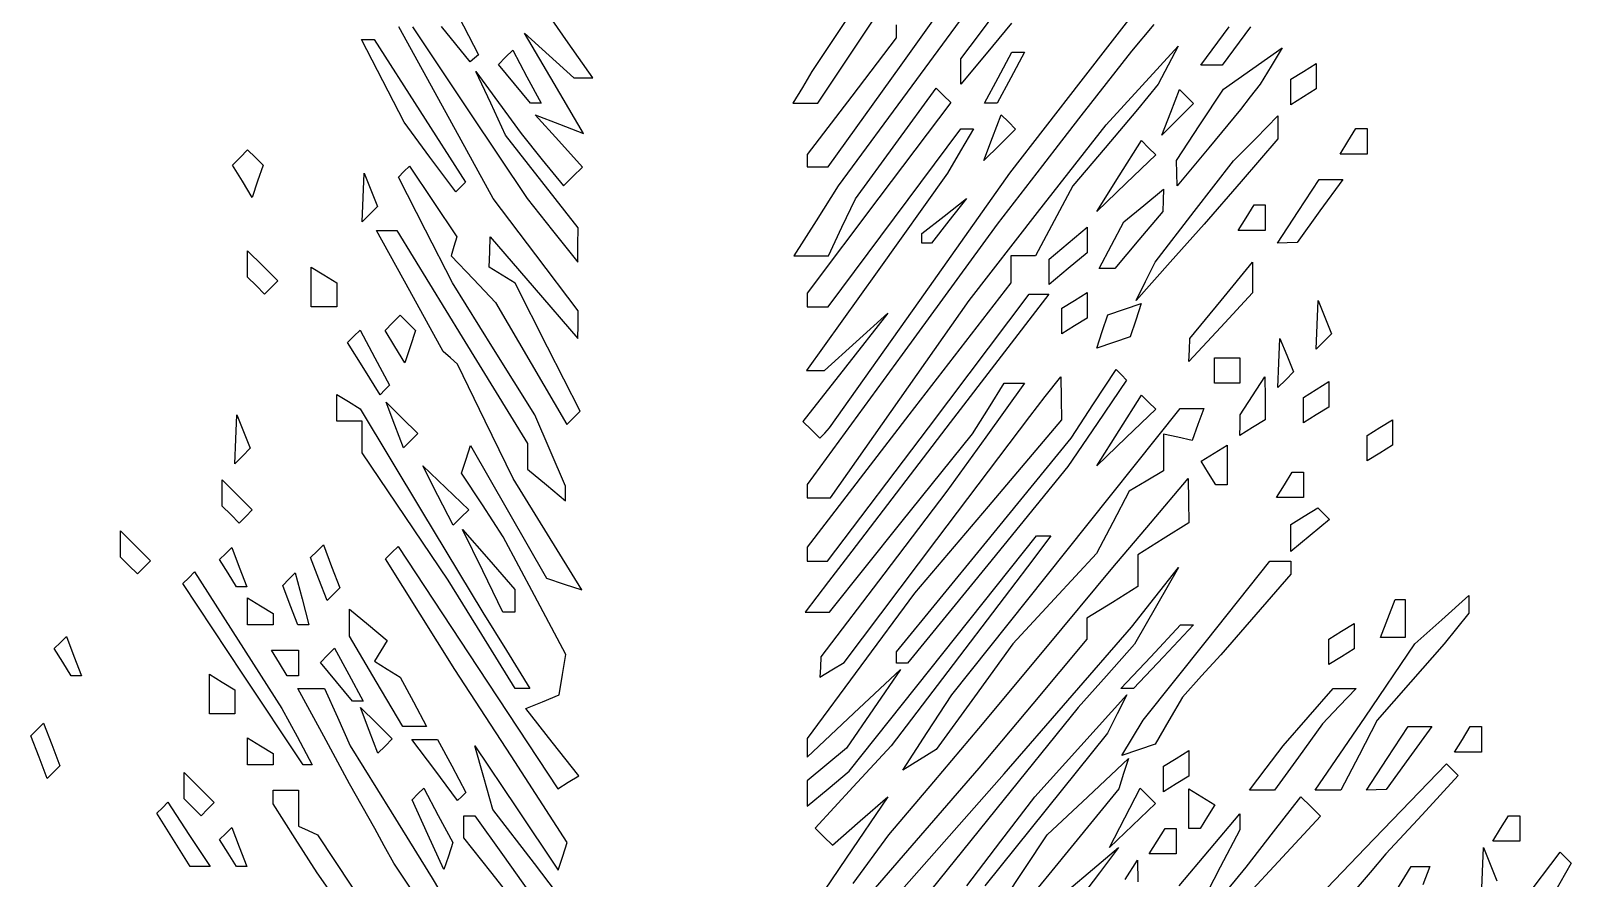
# Model space of a CAD drawing. Extents: x 137 to 489, y 18 to 824.
# Drawn here: x 266.1 to 363, y 658.7 to 712 of the extents above; entities that cross this region are included whole.
import ezdxf

# ---------------------------------------------------------------- set-up
doc = ezdxf.new("R2010")
doc.units = 0
doc.layers.add('Vrstva_1', color=7, linetype='CONTINUOUS')

msp = doc.modelspace()

# ---------------------------------------------------------------- linework, layer by layer
at = {"layer": 'Vrstva_1', "color": 7}
for p, q in [((320.850255, 709.811884), (325.432403, 716.21189)), ((319.142494, 715.253837), (315.231279, 709.411887)), ((326.148321, 714.802164), (321.523455, 708.50704)), ((332.183169, 708.811877), (336.679398, 714.611903)), ((299.917162, 711.214381), (298.376135, 713.414378)), ((315.625465, 707.411903), (319.477124, 713.205663)), ((325.775027, 711.757585), (326.941313, 713.299178)), ((292.233061, 706.814359), (289.272529, 712.214359)), ((290.116828, 712.214359), (293.724595, 706.814359)), ((293.756995, 710.026722), (291.956995, 712.247837)), ((293.02166, 712.890791), (294.27497, 710.467197)), ((320.548309, 712.344923), (320.548309, 711.534441)), ((327.797858, 712.442662), (326.204476, 710.529304)), ((336.748309, 712.374857), (335.348334, 710.692863)), ((339.709209, 709.815909), (341.483584, 712.21589)), ((342.830608, 712.21589), (341.056205, 709.815909)), ((288.260504, 708.816129), (286.916003, 711.416123)), ((286.916003, 711.416123), (287.311975, 711.416123)), ((287.311975, 711.416123), (287.707946, 711.416123)), ((287.707946, 711.416123), (290.578479, 706.928766)), ((299.028331, 708.664533), (297.172545, 711.814363)), ((297.172545, 711.814363), (298.72389, 710.414359)), ((301.458217, 709.014385), (299.917162, 711.214381)), ((320.548309, 711.534441), (317.748331, 707.86624)), ((324.60874, 710.215991), (325.775027, 711.757585)), ((294.016082, 710.246974), (293.756995, 710.026722)), ((294.27497, 710.467197), (294.016082, 710.246974)), ((295.529102, 709.854659), (295.97828, 710.303837)), ((295.97828, 710.303837), (296.427458, 710.753015)), ((296.427458, 710.753015), (297.320428, 709.084514)), ((298.72389, 710.414359), (300.275263, 709.014385)), ((324.609534, 709.415997), (324.60874, 710.215991)), ((326.20371, 710.529304), (324.610328, 708.615975)), ((326.204476, 710.529304), (326.20371, 710.529304)), ((326.957102, 709.016), (327.813392, 710.615988)), ((328.613386, 710.615988), (327.757096, 709.016)), ((327.813392, 710.615988), (328.213389, 710.615988)), ((328.213389, 710.615988), (328.613386, 710.615988)), ((335.348334, 710.692863), (333.748318, 708.659912)), ((336.016403, 708.53635), (338.284488, 711.012073)), ((338.284488, 711.012073), (337.652192, 709.812054)), ((342.975005, 709.598492), (344.822797, 710.892734)), ((344.822797, 710.892734), (344.125899, 709.754426)), ((295.041912, 707.414369), (294.103049, 709.414381)), ((294.103049, 709.414381), (295.526154, 707.457796)), ((296.541043, 708.635336), (295.529102, 709.854659)), ((315.231279, 709.411887), (314.64258, 708.411881)), ((316.268135, 703.411877), (320.850255, 709.811884)), ((324.610328, 708.615975), (324.609534, 709.415997)), ((337.652192, 709.812054), (337.019868, 708.612063)), ((340.382693, 709.815909), (339.709209, 709.815909)), ((341.056205, 709.815909), (340.382693, 709.815909)), ((341.127213, 708.304221), (342.975005, 709.598492)), ((344.125899, 709.754426), (343.428973, 708.616117)), ((345.357099, 708.921578), (346.157093, 709.415997)), ((346.157093, 709.415997), (346.957115, 709.910416)), ((346.957115, 709.910416), (346.957115, 709.110422)), ((289.605005, 706.216136), (288.260504, 708.816129)), ((297.553011, 707.415985), (296.541043, 708.635336)), ((297.320428, 709.084514), (298.213398, 707.415985)), ((300.884117, 705.514703), (299.028331, 708.664533)), ((300.275263, 709.014385), (300.86674, 709.014385)), ((300.86674, 709.014385), (301.458217, 709.014385)), ((314.64258, 708.411881), (314.053909, 707.411903)), ((321.523455, 708.50704), (316.898589, 702.211887)), ((320.521209, 704.88629), (323.066154, 708.360715)), ((323.066154, 708.360715), (323.519811, 707.907087)), ((326.100813, 707.415985), (326.957102, 709.016)), ((327.757096, 709.016), (326.900806, 707.415985)), ((327.686939, 703.011881), (332.183169, 708.811877)), ((333.748318, 708.659912), (332.148331, 706.626961)), ((333.748318, 706.060655), (336.016403, 708.53635)), ((337.019868, 708.612063), (336.368381, 707.81207)), ((337.808523, 706.850501), (338.354759, 708.285002)), ((338.354759, 708.285002), (338.802605, 707.837156)), ((339.647584, 706.060174), (341.127213, 708.304221)), ((343.428973, 708.616117), (342.81309, 707.816123)), ((345.357099, 708.121556), (345.357099, 708.921578)), ((346.957115, 708.3104), (346.157093, 707.815981)), ((346.957115, 709.110422), (346.957115, 708.3104)), ((295.980775, 705.414385), (295.041912, 707.414369)), ((295.526154, 707.457796), (296.94926, 705.501238)), ((297.883219, 707.415985), (297.553011, 707.415985)), ((298.213398, 707.415985), (297.883219, 707.415985)), ((314.053909, 707.411903), (314.839672, 707.411903)), ((314.839672, 707.411903), (315.625465, 707.411903)), ((317.748331, 707.86624), (314.948324, 704.198038)), ((323.973439, 707.45343), (319.460882, 701.457956)), ((323.519811, 707.907087), (323.973439, 707.45343)), ((326.500809, 707.415985), (326.100813, 707.415985)), ((326.900806, 707.415985), (326.500809, 707.415985)), ((336.368381, 707.81207), (335.716894, 707.012048)), ((339.25045, 707.389311), (338.256369, 706.402655)), ((338.802605, 707.837156), (339.25045, 707.389311)), ((342.81309, 707.816123), (342.197178, 707.016129)), ((345.357099, 707.321563), (345.357099, 708.121556)), ((346.157093, 707.815981), (345.357099, 707.321563)), ((290.578479, 706.928766), (293.449011, 702.44138)), ((295.193622, 701.414359), (292.233061, 706.814359)), ((293.724595, 706.814359), (297.332334, 701.414359)), ((299.322539, 705.043896), (297.83897, 706.683229)), ((297.83897, 706.683229), (299.361543, 706.098952)), ((326.608526, 705.250485), (327.154762, 706.684986)), ((327.154762, 706.684986), (327.602608, 706.237169)), ((332.148331, 706.626961), (330.948312, 705.059912)), ((335.716894, 707.012048), (333.685814, 704.612066)), ((337.262315, 705.416), (337.808523, 706.850501)), ((338.256369, 706.402655), (337.262315, 705.416)), ((342.197178, 707.016129), (340.20258, 704.61612)), ((343.157102, 705.201588), (344.557106, 706.615679)), ((344.557106, 706.615679), (344.557106, 705.892788)), ((291.224211, 704.025975), (289.605005, 706.216136)), ((298.265017, 702.499263), (295.980775, 705.414385)), ((296.94926, 705.501238), (298.280409, 703.857796)), ((299.361543, 706.098952), (300.884117, 705.514703)), ((320.436567, 700.211903), (324.613871, 705.811887)), ((325.404624, 705.811887), (324.589521, 704.411884)), ((324.613871, 705.811887), (325.009247, 705.811887)), ((325.009247, 705.811887), (325.404624, 705.811887)), ((328.050425, 705.789323), (327.056372, 704.80264)), ((327.602608, 706.237169), (328.050425, 705.789323)), ((329.436652, 700.536356), (333.748318, 706.060655)), ((338.167984, 703.816126), (339.647584, 706.060174)), ((344.557106, 705.892788), (344.557106, 705.169896)), ((348.957099, 705.015975), (349.451518, 705.815997)), ((349.451518, 705.815997), (349.804318, 705.815997)), ((349.804318, 705.815997), (350.15709, 705.815997)), ((350.15709, 705.815997), (350.15709, 705.015975)), ((279.27701, 704.002703), (279.757114, 704.482807)), ((279.757114, 704.482807), (280.240449, 703.999471)), ((300.806135, 703.404564), (299.322539, 705.043896)), ((317.976265, 701.411893), (320.521209, 704.88629)), ((324.589521, 704.411884), (323.774419, 703.011881)), ((326.062318, 703.815985), (326.608526, 705.250485)), ((327.056372, 704.80264), (326.062318, 703.815985)), ((330.948312, 705.059912), (329.748321, 703.492863)), ((333.685814, 704.612066), (331.654706, 702.212057)), ((334.569033, 702.841037), (335.973827, 705.066007)), ((335.973827, 705.066007), (336.42102, 704.618813)), ((336.42102, 704.618813), (336.868214, 704.171619)), ((340.202268, 704.61612), (338.207669, 702.216139)), ((340.20258, 704.61612), (340.202268, 704.61612)), ((341.757099, 703.787496), (343.157102, 705.201588)), ((344.557106, 705.169896), (342.239499, 702.4928)), ((348.46268, 704.215981), (348.957099, 705.015975)), ((350.15709, 705.015975), (350.15709, 704.215981)), ((278.796906, 703.52257), (279.27701, 704.002703)), ((279.423476, 702.508759), (278.796906, 703.52257)), ((280.240449, 703.999471), (280.723785, 703.516136)), ((280.723785, 703.516136), (280.386916, 702.505528)), ((289.587969, 703.116848), (289.935411, 703.464318)), ((289.935411, 703.464318), (291.421672, 701.239348)), ((292.843446, 701.835815), (291.224211, 704.025975)), ((298.280409, 703.857796), (299.611531, 702.214381)), ((300.208847, 702.809459), (300.806135, 703.404564)), ((314.948324, 704.198038), (314.948324, 703.804958)), ((314.948324, 703.804958), (314.948324, 703.411877)), ((314.948324, 703.411877), (315.60823, 703.411877)), ((315.60823, 703.411877), (316.268135, 703.411877)), ((329.748321, 703.492863), (328.3272, 701.652441)), ((336.868214, 704.171619), (335.016227, 702.393843)), ((338.187827, 703.016133), (338.167984, 703.816126)), ((339.291354, 700.601581), (341.757099, 703.787496)), ((349.309899, 704.215981), (348.46268, 704.215981)), ((350.15709, 704.215981), (349.309899, 704.215981)), ((280.050046, 701.494948), (279.423476, 702.508759)), ((280.386916, 702.505528), (280.050046, 701.494948)), ((287.020318, 701.482731), (287.083531, 703.016076)), ((287.083531, 703.016076), (287.50371, 701.966066)), ((289.240526, 702.769433), (289.587969, 703.116848)), ((290.937487, 699.44309), (289.240526, 702.769433)), ((293.449011, 702.44138), (293.146243, 702.138583)), ((300.54926, 699.584114), (298.265017, 702.499263)), ((299.611531, 702.214381), (300.208847, 702.809459)), ((323.774419, 703.011881), (319.33834, 696.811887)), ((322.022126, 695.011887), (327.686939, 703.011881)), ((333.164211, 700.616066), (334.569033, 702.841037)), ((335.016227, 702.393843), (333.164211, 700.616066)), ((338.207669, 702.216139), (338.187827, 703.016133)), ((342.239499, 702.4928), (339.921921, 699.815676)), ((345.830683, 700.61567), (347.141112, 702.615682)), ((347.141112, 702.615682), (347.886454, 702.615682)), ((348.631795, 702.615682), (347.194432, 700.640813)), ((347.886454, 702.615682), (348.631795, 702.615682)), ((286.957106, 699.949415), (287.020318, 701.482731)), ((287.50371, 701.966066), (287.92389, 700.916085)), ((293.146243, 702.138583), (292.843446, 701.835815)), ((297.87222, 697.883071), (295.193622, 701.414359)), ((297.332334, 701.414359), (298.923789, 699.414375)), ((319.460882, 701.457956), (314.948324, 695.462454)), ((316.898589, 702.211887), (315.50502, 700.01189)), ((317.133893, 699.611893), (317.976265, 701.411893)), ((323.557115, 700.31772), (324.95709, 701.415663)), ((324.95709, 701.415663), (323.859146, 700.015689)), ((328.3272, 701.652441), (326.906107, 699.812048)), ((331.654706, 702.212057), (330.480964, 700.01206)), ((336.113433, 700.97944), (337.357106, 702.011591)), ((337.357106, 702.011591), (337.331594, 701.313616)), ((287.440441, 700.43275), (286.957106, 699.949415)), ((287.440554, 700.43275), (287.440441, 700.43275)), ((287.92389, 700.916085), (287.440554, 700.43275)), ((291.421672, 701.239348), (292.907962, 699.014378)), ((325.124986, 695.012057), (329.436652, 700.536356)), ((334.869761, 699.94726), (336.113433, 700.97944)), ((337.306082, 700.61567), (335.804485, 698.81567)), ((336.825609, 697.415666), (339.291354, 700.601581)), ((337.331594, 701.313616), (337.306082, 700.61567)), ((342.557093, 700.21607), (343.051512, 701.016063)), ((343.051512, 701.016063), (343.404312, 701.016063)), ((343.404312, 701.016063), (343.757112, 701.016063)), ((343.757112, 701.016063), (343.757112, 700.21607)), ((344.520227, 698.615685), (345.830683, 700.61567)), ((347.194432, 700.640813), (345.757096, 698.665944)), ((300.532252, 698.499266), (300.54926, 699.584114)), ((315.50502, 700.01189), (314.111424, 697.811893)), ((316.259291, 694.61189), (320.436567, 700.211903)), ((316.291493, 697.811893), (317.133893, 699.611893)), ((326.906107, 699.812048), (320.927216, 691.622473)), ((322.157112, 699.219777), (323.557115, 700.31772)), ((323.859146, 700.015689), (322.761203, 698.615685)), ((330.480964, 700.01206), (329.307222, 697.812063)), ((331.357096, 698.615685), (332.557115, 699.611581)), ((332.557115, 699.611581), (332.557115, 698.811588)), ((334.085272, 698.481465), (334.869761, 699.94726)), ((339.921921, 699.815676), (337.774961, 697.415666)), ((342.062674, 699.416076), (342.557093, 700.21607)), ((343.757112, 700.21607), (343.757112, 699.416076)), ((289.961008, 695.614363), (287.864787, 699.414375)), ((287.864787, 699.414375), (288.500372, 699.414375)), ((288.500372, 699.414375), (289.135984, 699.414375)), ((289.135984, 699.414375), (293.244066, 692.715455)), ((292.634476, 696.116747), (290.937487, 699.44309)), ((292.907962, 699.014378), (292.729946, 698.414369)), ((294.981987, 698.061597), (295.012035, 699.014378)), ((295.012035, 699.014378), (297.770088, 695.814375)), ((298.923789, 699.414375), (300.515244, 697.414363)), ((300.515244, 697.414363), (300.532252, 698.499266)), ((322.157112, 698.917717), (322.157112, 699.219777)), ((322.157112, 698.615685), (322.157112, 698.917717)), ((322.459143, 698.615685), (322.157112, 698.615685)), ((322.761203, 698.615685), (322.459143, 698.615685)), ((330.157106, 697.619761), (331.357096, 698.615685)), ((332.557115, 698.811588), (332.557115, 698.011594)), ((335.804485, 698.81567), (334.30286, 697.01567)), ((342.909893, 699.416076), (342.062674, 699.416076)), ((343.757112, 699.416076), (342.909893, 699.416076)), ((345.138661, 698.641197), (344.520227, 698.615685)), ((345.757096, 698.665944), (345.138661, 698.640432)), ((345.138661, 698.640432), (345.138661, 698.641197)), ((279.757114, 697.309027), (279.757114, 698.135666)), ((279.757114, 698.135666), (280.703772, 697.189008)), ((292.729946, 698.414369), (292.551931, 697.814359)), ((292.551931, 697.814359), (293.951934, 696.348054)), ((294.95194, 697.108788), (294.981987, 698.061597)), ((300.550819, 694.351811), (297.87222, 697.883071)), ((314.111424, 697.811893), (315.201458, 697.811893)), ((315.201458, 697.811893), (316.291493, 697.811893)), ((328.52778, 697.812063), (327.748309, 697.812063)), ((327.748309, 697.812063), (327.748309, 696.970344)), ((329.307222, 697.812063), (328.52778, 697.812063)), ((330.157106, 696.819767), (330.157106, 697.619761)), ((332.557115, 698.011594), (331.357096, 697.01567)), ((333.300813, 697.01567), (334.085272, 698.481465)), ((279.757114, 696.482331), (279.757114, 697.309027)), ((280.703772, 697.189008), (281.650459, 696.24235)), ((283.757102, 695.862904), (283.757102, 697.110092)), ((283.757102, 697.110092), (284.557096, 696.615673)), ((284.557096, 696.615673), (285.35709, 696.121254)), ((295.767156, 696.604986), (294.95194, 697.108788)), ((296.582372, 696.101128), (295.767156, 696.604986)), ((319.33834, 696.811887), (314.902261, 690.611893)), ((327.748309, 696.970344), (327.748309, 696.128624)), ((331.357096, 697.01567), (330.157106, 696.019774)), ((330.157106, 696.019774), (330.157106, 696.819767)), ((333.800731, 697.01567), (333.300813, 697.01567)), ((333.802942, 697.01567), (333.800731, 697.01567)), ((334.30286, 697.01567), (333.802942, 697.01567)), ((337.774961, 697.415666), (335.628028, 695.015685)), ((336.226819, 696.215676), (336.825609, 697.415666)), ((340.982192, 695.015714), (342.949436, 697.415695)), ((342.949436, 697.415695), (342.952271, 696.456933)), ((280.290453, 695.949021), (279.757114, 696.482331)), ((280.823763, 695.415682), (280.290453, 695.949021)), ((281.237111, 695.829002), (280.823763, 695.415682)), ((281.650459, 696.24235), (281.237111, 695.829002)), ((283.757102, 694.615689), (283.757102, 695.862904)), ((285.35709, 696.121254), (285.35709, 695.368457)), ((292.057257, 691.814378), (289.961008, 695.614363)), ((295.227383, 691.965578), (292.634476, 696.116747)), ((293.951934, 696.348054), (295.351937, 694.881748)), ((298.620935, 692.078227), (296.582372, 696.101128)), ((297.770088, 695.814375), (300.528142, 692.614372)), ((327.748309, 696.128624), (321.348331, 687.812057)), ((335.628028, 695.015685), (336.226819, 696.215676)), ((342.952271, 696.456933), (342.955106, 695.498142)), ((284.557096, 694.615689), (283.757102, 694.615689)), ((285.35709, 694.615689), (284.557096, 694.615689)), ((285.35709, 695.368457), (285.35709, 694.615689)), ((295.351937, 694.881748), (297.589861, 691.052652)), ((314.948324, 695.462454), (314.948324, 695.037172)), ((314.948324, 695.037172), (314.948324, 694.61189)), ((316.357342, 687.011893), (322.022126, 695.011887)), ((320.770063, 688.812063), (325.124986, 695.012057)), ((322.567285, 687.012063), (328.900479, 695.412054)), ((330.14109, 695.412054), (323.944724, 687.333796)), ((328.900479, 695.412054), (329.520784, 695.412054)), ((329.520784, 695.412054), (330.14109, 695.412054)), ((330.957099, 694.521266), (331.757093, 695.015685)), ((331.757093, 695.015685), (332.557115, 695.510104)), ((332.557115, 695.510104), (332.557115, 694.710111)), ((332.557115, 694.710111), (332.557115, 693.910089)), ((334.907093, 694.465707), (335.957102, 694.815701)), ((335.957102, 694.815701), (335.607109, 693.765692)), ((339.01492, 692.615704), (340.982192, 695.015714)), ((342.955106, 695.498142), (340.955121, 693.340098)), ((347.020328, 693.482312), (347.08354, 695.015657)), ((347.08354, 695.015657), (347.50372, 693.965648)), ((288.876983, 693.602274), (289.357115, 694.082378)), ((289.357115, 694.082378), (289.84045, 693.599043)), ((300.53948, 693.483077), (300.550819, 694.351811)), ((314.948324, 694.61189), (315.603808, 694.61189)), ((315.603808, 694.61189), (316.259291, 694.61189)), ((320.028463, 694.211893), (317.354769, 690.812189)), ((318.036841, 692.411893), (320.028463, 694.211893)), ((330.957099, 693.721244), (330.957099, 694.521266)), ((330.957099, 692.921251), (330.957099, 693.721244)), ((332.557115, 693.910089), (331.757093, 693.41567)), ((333.50709, 693.065704), (333.857112, 694.115714)), ((333.857112, 694.115714), (334.907093, 694.465707)), ((335.607109, 693.765692), (335.257115, 692.715711)), ((347.50372, 693.965648), (347.923899, 692.915666)), ((286.046249, 692.371613), (286.436863, 692.762255)), ((286.436863, 692.762255), (286.827477, 693.152841)), ((286.827477, 693.152841), (287.757099, 691.415827)), ((288.396879, 693.122142), (288.876983, 693.602274)), ((289.023449, 692.108331), (288.396879, 693.122142)), ((289.84045, 693.599043), (290.323757, 693.115707)), ((290.323757, 693.115707), (289.986917, 692.1051)), ((293.244066, 692.715455), (297.352148, 686.016536)), ((300.528142, 692.614372), (300.53948, 693.483077)), ((331.757093, 693.41567), (330.957099, 692.921251)), ((333.157096, 692.015695), (333.50709, 693.065704)), ((335.257115, 692.715711), (334.207106, 692.365717)), ((340.957106, 693.340098), (338.957093, 691.182054)), ((340.955121, 693.340098), (340.957106, 693.340098)), ((346.957115, 691.948996), (347.020328, 693.482312)), ((347.923899, 692.915666), (347.440564, 692.432331)), ((287.071398, 690.730098), (286.046249, 692.371613)), ((289.650047, 691.09452), (289.023449, 692.108331)), ((289.986917, 692.1051), (289.650047, 691.09452)), ((292.504706, 691.414381), (292.057257, 691.814378)), ((297.82029, 687.814381), (295.227383, 691.965578)), ((300.659528, 688.05527), (298.620935, 692.078227)), ((316.045191, 690.611893), (318.036841, 692.411893)), ((334.207106, 692.365717), (333.157096, 692.015695)), ((338.957093, 691.182054), (338.986006, 691.898879)), ((338.986006, 691.898879), (339.01492, 692.615704)), ((344.620318, 691.082359), (344.683531, 692.615704)), ((344.683531, 692.615704), (345.10371, 691.565695)), ((347.44045, 692.432331), (346.957115, 691.948996)), ((347.440564, 692.432331), (347.44045, 692.432331)), ((287.757099, 691.415827), (288.686721, 689.678785)), ((292.952154, 691.014385), (292.504706, 691.414381)), ((294.704391, 687.414385), (292.952154, 691.014385)), ((297.589861, 691.052652), (299.827814, 687.223556)), ((317.354769, 690.812189), (314.681046, 687.412514)), ((320.927216, 691.622473), (314.948324, 683.432898)), ((340.557109, 690.615805), (340.557109, 691.415827)), ((340.557109, 691.415827), (341.357102, 691.415827)), ((341.357102, 691.415827), (342.157096, 691.415827)), ((342.157096, 691.415827), (342.157096, 690.615805)), ((344.557106, 689.549043), (344.620318, 691.082359)), ((345.10371, 691.565695), (345.52389, 690.515714)), ((288.096548, 689.088583), (287.071398, 690.730098)), ((314.902261, 690.611893), (315.473726, 690.611893)), ((315.473726, 690.611893), (316.045191, 690.611893)), ((328.625178, 689.81207), (326.174088, 686.412054)), ((326.341757, 688.224526), (327.333203, 689.81207)), ((327.333203, 689.81207), (327.979191, 689.81207)), ((327.979191, 689.81207), (328.625178, 689.81207)), ((329.920611, 688.968706), (330.895162, 690.212066)), ((330.895162, 690.212066), (330.920674, 688.857616)), ((332.964595, 688.514851), (334.373839, 690.66561)), ((335.036183, 690.003266), (333.191792, 687.285408)), ((334.373839, 690.66561), (334.705011, 690.334438)), ((334.705011, 690.334438), (335.036183, 690.003266)), ((340.557109, 689.815811), (340.557109, 690.615805)), ((341.357102, 689.815811), (340.557109, 689.815811)), ((342.157096, 689.815811), (341.357102, 689.815811)), ((342.157096, 690.615805), (342.157096, 689.815811)), ((342.955247, 689.015818), (343.73075, 690.215808)), ((343.73075, 690.215808), (343.742088, 688.86303)), ((345.040441, 690.032378), (344.557106, 689.549043)), ((345.040554, 690.032378), (345.040441, 690.032378)), ((345.52389, 690.515714), (345.040554, 690.032378)), ((346.957115, 689.415815), (347.757109, 689.910233)), ((347.757109, 689.910233), (347.757109, 689.11024)), ((285.35709, 688.262907), (285.35709, 689.110098)), ((285.35709, 689.110098), (286.098435, 688.651934)), ((288.391635, 689.38367), (288.096548, 689.088583)), ((288.686721, 689.678785), (288.391635, 689.38367)), ((316.41514, 682.61207), (320.770063, 688.812063)), ((328.946032, 687.725317), (329.920611, 688.968706)), ((330.920674, 688.857616), (330.946186, 687.503194)), ((334.569033, 686.840794), (335.973827, 689.065764)), ((335.973827, 689.065764), (336.42102, 688.61857)), ((342.179773, 687.815827), (342.955247, 689.015818)), ((343.742088, 688.86303), (343.753427, 687.510252)), ((346.157093, 688.921396), (346.957115, 689.415815)), ((346.157093, 688.121402), (346.157093, 688.921396)), ((347.757109, 689.11024), (347.757109, 688.310246)), ((285.35709, 687.415689), (285.35709, 688.262907)), ((286.098435, 688.651934), (286.839751, 688.19377)), ((286.839751, 688.19377), (290.698441, 681.792489)), ((289.008539, 687.18132), (288.462302, 688.615821)), ((288.462302, 688.615821), (289.456384, 687.629166)), ((300.243657, 687.639427), (300.659528, 688.05527)), ((325.35034, 686.637011), (326.341757, 688.224526)), ((331.223216, 679.215569), (338.397109, 688.215569)), ((331.555351, 686.364092), (332.964595, 688.514851)), ((336.868214, 688.171377), (335.016227, 686.3936)), ((336.42102, 688.61857), (336.868214, 688.171377)), ((338.397109, 688.215569), (339.143783, 688.215569)), ((339.143783, 688.215569), (339.890428, 688.215569)), ((339.890428, 688.215569), (339.523767, 687.215563)), ((346.157093, 687.321408), (346.157093, 688.121402)), ((347.757109, 688.310246), (346.957115, 687.815827)), ((279.020333, 686.282482), (279.083546, 687.815827)), ((279.083546, 687.815827), (279.503725, 686.765818)), ((286.157112, 687.415689), (285.35709, 687.415689)), ((286.957106, 687.415689), (286.157112, 687.415689)), ((286.957106, 686.422599), (286.957106, 687.415689)), ((289.554775, 685.746819), (289.008539, 687.18132)), ((289.456384, 687.629166), (290.450438, 686.642482)), ((296.456627, 683.814385), (294.704391, 687.414385)), ((298.786224, 685.57674), (297.82029, 687.814381)), ((299.827814, 687.223556), (300.243657, 687.639427)), ((314.681046, 687.412514), (315.214696, 686.878863)), ((321.348331, 687.812057), (314.948324, 679.495518)), ((315.214696, 686.878863), (315.748318, 686.345213)), ((316.052844, 686.678567), (316.357342, 687.011893)), ((316.234091, 678.612073), (322.567285, 687.012063)), ((323.944724, 687.333796), (317.748331, 679.255537)), ((323.107455, 679.992063), (328.946032, 687.725317)), ((330.946186, 687.503194), (326.324324, 682.057641)), ((333.191792, 687.285408), (331.34743, 684.567578)), ((339.523767, 687.215563), (339.157106, 686.215556)), ((342.157096, 686.521386), (342.168435, 687.168592)), ((342.95709, 687.015833), (342.157096, 686.521386)), ((342.168435, 687.168592), (342.179773, 687.815827)), ((343.753427, 687.510252), (342.953433, 687.015833)), ((342.953433, 687.015833), (342.95709, 687.015833)), ((346.957115, 687.815827), (346.157093, 687.321408)), ((350.15709, 686.521386), (350.957112, 687.015833)), ((350.957112, 687.015833), (351.757106, 687.510252)), ((351.757106, 687.510252), (351.757106, 686.71023)), ((278.95712, 684.749166), (279.020333, 686.282482)), ((279.503725, 686.765818), (279.923905, 685.715808)), ((286.957106, 685.429537), (286.957106, 686.422599)), ((290.002592, 686.194665), (289.554775, 685.746819)), ((290.450438, 686.642482), (290.002592, 686.194665)), ((297.352148, 686.016536), (297.352148, 685.213424)), ((315.748318, 686.345213), (316.052844, 686.678567)), ((320.84742, 681.024526), (325.35034, 686.637011)), ((326.174088, 686.412054), (323.72297, 683.012066)), ((326.056224, 679.636684), (331.555351, 686.364092)), ((333.164211, 684.615824), (334.569033, 686.840794)), ((335.016227, 686.3936), (333.164211, 684.615824)), ((338.257106, 686.415682), (337.357106, 686.615525)), ((337.357106, 686.615525), (337.357106, 685.455276)), ((339.157106, 686.215556), (338.257106, 686.415682)), ((340.544041, 685.407767), (341.357102, 685.910237)), ((341.357102, 685.910237), (341.357102, 684.663049)), ((350.15709, 685.721392), (350.15709, 686.521386)), ((351.757106, 685.910237), (350.957112, 685.415818)), ((351.757106, 686.71023), (351.757106, 685.910237)), ((279.440456, 685.232473), (278.95712, 684.749166)), ((279.440569, 685.232473), (279.440456, 685.232473)), ((279.923905, 685.715808), (279.440569, 685.232473)), ((289.667537, 681.422596), (286.957106, 685.429537)), ((293.201717, 684.163103), (293.490482, 685.02937)), ((293.490482, 685.02937), (293.779219, 685.895638)), ((293.779219, 685.895638), (296.165679, 681.72012)), ((297.352148, 685.213424), (297.352148, 684.410284)), ((299.752129, 683.3391), (298.786224, 685.57674)), ((337.357106, 685.455276), (337.357106, 684.295027)), ((339.731008, 684.90527), (340.544041, 685.407767)), ((350.15709, 684.921399), (350.15709, 685.721392)), ((350.957112, 685.415818), (350.15709, 684.921399)), ((291.728466, 682.747311), (290.770186, 684.615824)), ((290.770186, 684.615824), (292.216025, 683.23487)), ((294.516935, 682.155833), (293.201717, 684.163103)), ((297.352148, 684.410284), (298.552139, 683.414388)), ((331.34743, 684.567578), (326.300882, 678.391622)), ((337.357106, 684.295027), (336.273874, 683.655276)), ((340.191269, 684.160552), (339.731008, 684.90527)), ((340.651531, 683.415833), (340.191269, 684.160552)), ((341.357102, 684.663049), (341.357102, 683.415833)), ((344.957102, 683.415833), (345.451521, 684.215827)), ((345.451521, 684.215827), (345.804321, 684.215827)), ((345.804321, 684.215827), (346.157093, 684.215827)), ((346.157093, 684.215827), (346.157093, 683.415833)), ((278.157098, 682.909027), (278.157098, 683.735666)), ((278.157098, 683.735666), (279.103785, 682.789008)), ((292.216025, 683.23487), (293.661865, 681.853915)), ((298.610589, 680.312293), (296.456627, 683.814385)), ((298.552139, 683.414388), (299.752129, 682.418463)), ((299.752129, 682.878781), (299.752129, 683.3391)), ((314.948324, 683.432898), (314.948324, 683.02247)), ((314.948324, 683.02247), (314.948324, 682.61207)), ((323.72297, 683.012066), (319.762857, 677.812051)), ((335.190671, 683.015525), (334.162885, 681.060696)), ((336.273874, 683.655276), (335.190671, 683.015525)), ((336.536135, 681.012054), (338.899266, 683.81206)), ((338.899266, 683.81206), (338.921943, 682.418832)), ((341.004331, 683.415833), (340.651531, 683.415833)), ((341.357102, 683.415833), (341.004331, 683.415833)), ((344.462683, 682.615811), (344.957102, 683.415833)), ((346.157093, 683.415833), (346.157093, 682.615811)), ((278.157098, 682.082331), (278.157098, 682.909027)), ((278.690437, 681.549021), (278.157098, 682.082331)), ((279.103785, 682.789008), (280.050443, 681.84235)), ((292.686746, 680.878797), (291.728466, 682.747311)), ((295.832154, 680.148536), (294.516935, 682.155833)), ((299.752129, 682.418463), (299.752129, 682.878781)), ((314.948324, 682.61207), (315.681732, 682.61207)), ((315.681732, 682.61207), (316.41514, 682.61207)), ((326.324324, 682.057641), (321.702435, 676.61206)), ((338.921943, 682.418832), (338.94462, 681.025632)), ((345.309874, 682.615811), (344.462683, 682.615811)), ((346.157093, 682.615811), (345.309874, 682.615811)), ((279.223775, 681.015682), (278.690437, 681.549021)), ((279.637123, 681.429002), (279.223775, 681.015682)), ((280.050443, 681.84235), (279.637123, 681.429002)), ((292.377969, 677.415682), (289.667537, 681.422596)), ((290.698441, 681.792489), (294.557102, 675.391207)), ((293.174306, 681.366356), (292.686746, 680.878797)), ((293.661865, 681.853915), (293.174306, 681.366356)), ((296.165679, 681.72012), (298.552139, 677.544602)), ((334.162885, 681.060696), (333.135099, 679.105868)), ((345.357099, 680.92126), (346.210328, 681.448561)), ((346.210328, 681.448561), (347.063556, 681.97589)), ((347.795773, 681.243673), (346.57645, 680.231733)), ((347.063556, 681.97589), (347.42965, 681.609796)), ((347.42965, 681.609796), (347.795773, 681.243673)), ((271.75712, 679.709024), (271.75712, 680.535692)), ((271.75712, 680.535692), (272.703779, 679.589005)), ((294.538082, 678.015692), (293.277969, 680.615685)), ((293.277969, 680.615685), (294.917528, 678.727046)), ((297.797528, 676.452186), (295.832154, 680.148536)), ((300.76458, 676.81023), (298.610589, 680.312293)), ((316.344501, 675.41207), (320.84742, 681.024526)), ((323.484548, 672.812048), (329.376076, 680.21206)), ((330.279619, 680.21206), (328.812917, 678.27458)), ((329.376076, 680.21206), (329.827861, 680.21206)), ((329.827861, 680.21206), (330.279619, 680.21206)), ((334.173005, 678.212048), (336.536135, 681.012054)), ((338.94462, 681.025632), (337.344633, 680.026419)), ((345.357099, 680.070498), (345.357099, 680.92126)), ((346.57645, 680.231733), (345.357099, 679.219764)), ((271.75712, 678.882328), (271.75712, 679.709024)), ((272.703779, 679.589005), (273.650437, 678.642347)), ((278.378172, 679.103402), (278.75946, 679.48469)), ((278.75946, 679.48469), (279.233186, 678.250174)), ((283.71943, 678.844684), (284.119427, 679.244681)), ((284.119427, 679.244681), (284.519452, 679.644677)), ((284.519452, 679.644677), (285.037115, 678.29567)), ((288.436394, 678.76554), (288.830041, 679.159216)), ((288.830041, 679.159216), (289.223717, 679.552892)), ((289.223717, 679.552892), (294.240926, 671.93104)), ((314.948324, 679.495518), (314.948324, 679.053796)), ((317.748331, 679.255537), (316.2816, 677.333818)), ((317.268879, 672.25881), (323.107455, 679.992063)), ((320.557096, 672.909304), (326.056224, 679.636684)), ((324.049294, 670.215569), (331.223216, 679.215569)), ((337.344633, 680.026419), (335.744617, 679.027178)), ((345.357099, 679.219764), (345.357099, 680.070498)), ((272.290459, 678.349018), (271.75712, 678.882328)), ((272.823769, 677.815679), (272.290459, 678.349018)), ((273.237117, 678.229027), (272.823769, 677.815679)), ((273.650437, 678.642347), (273.237117, 678.229027)), ((277.996884, 678.722114), (278.378172, 679.103402)), ((278.524213, 677.868914), (277.996884, 678.722114)), ((279.233186, 678.250174), (279.706884, 677.015685)), ((284.237093, 677.495676), (283.71943, 678.844684)), ((285.037115, 678.29567), (285.554778, 676.946662)), ((290.613827, 675.289953), (288.436394, 678.76554)), ((294.917528, 678.727046), (296.557115, 676.838435)), ((314.948324, 679.053796), (314.948324, 678.612073)), ((314.948324, 678.612073), (315.591222, 678.612073)), ((315.591222, 678.612073), (316.234091, 678.612073)), ((326.300882, 678.391622), (321.254334, 672.215666)), ((328.812917, 678.27458), (327.346186, 676.3371)), ((329.959587, 673.154955), (334.173005, 678.212048)), ((333.135099, 679.105868), (330.503386, 676.260706)), ((335.744617, 679.027178), (335.744617, 678.026407)), ((336.818665, 676.337808), (338.292709, 678.212048)), ((338.292709, 678.212048), (336.915099, 675.812066)), ((340.055943, 673.615556), (344.044205, 678.615559)), ((344.044205, 678.615559), (344.700652, 678.615559)), ((344.700652, 678.615559), (345.357099, 678.615559)), ((345.357099, 678.615559), (345.357099, 678.208646)), ((345.357099, 678.208646), (345.357099, 677.801704)), ((275.681035, 677.206145), (276.052062, 677.5772)), ((279.460242, 671.51086), (275.681035, 677.206145)), ((276.052062, 677.5772), (276.423089, 677.948199)), ((276.423089, 677.948199), (279.168698, 673.65612)), ((279.051542, 677.015685), (278.524213, 677.868914)), ((281.959435, 677.084681), (282.356683, 677.4819)), ((282.356683, 677.4819), (282.753901, 677.879147)), ((282.753901, 677.879147), (283.180629, 676.247411)), ((284.754756, 676.146668), (284.237093, 677.495676)), ((294.477562, 674.015666), (292.377969, 677.415682)), ((295.798195, 675.41567), (294.538082, 678.015692)), ((298.552139, 677.544602), (299.658359, 677.177402)), ((299.658359, 677.177402), (300.76458, 676.81023)), ((316.2816, 677.333818), (314.814869, 675.41207)), ((319.762857, 677.812051), (315.802743, 672.612063)), ((335.744617, 678.026407), (335.744617, 677.025635)), ((345.357099, 677.801704), (343.157102, 675.266851)), ((279.379227, 677.015685), (279.051542, 677.015685)), ((279.706884, 677.015685), (279.379227, 677.015685)), ((279.757114, 675.462895), (279.757114, 676.310114)), ((279.757114, 676.310114), (280.557108, 675.815666)), ((282.433161, 675.850192), (281.959435, 677.084681)), ((283.180629, 676.247411), (283.60732, 674.615676)), ((285.154753, 676.546665), (284.754756, 676.146668)), ((285.554778, 676.946662), (285.154753, 676.546665)), ((296.557115, 676.838435), (296.557115, 676.127052)), ((299.762901, 672.755808), (297.797528, 676.452186)), ((321.702435, 676.61206), (318.324302, 672.046381)), ((327.346186, 676.3371), (323.791483, 671.674561)), ((330.503386, 676.260706), (327.871701, 673.415544)), ((335.744617, 677.025635), (334.14463, 676.026394)), ((335.34462, 674.46354), (336.818665, 676.337808)), ((351.467802, 675.015673), (351.92829, 676.215692)), ((351.92829, 676.215692), (352.24268, 676.215692)), ((352.24268, 676.215692), (352.557099, 676.215692)), ((352.557099, 676.215692), (352.557099, 675.015673)), ((354.859824, 674.939166), (356.557096, 676.463156)), ((356.557096, 676.463156), (356.557096, 675.905383)), ((279.757114, 674.615676), (279.757114, 675.462895)), ((280.557108, 675.815666), (281.357101, 675.321248)), ((281.357101, 675.321248), (281.357101, 674.968476)), ((282.906887, 674.615676), (282.433161, 675.850192)), ((286.157112, 674.759364), (286.157112, 675.6116)), ((286.157112, 675.6116), (287.348287, 674.622989)), ((292.79126, 671.814366), (290.613827, 675.289953)), ((294.557102, 675.391207), (296.03075, 673.003443)), ((296.177641, 675.41567), (295.798195, 675.41567)), ((296.557115, 675.41567), (296.177641, 675.41567)), ((296.557115, 676.127052), (296.557115, 675.41567)), ((314.814869, 675.41207), (315.579685, 675.41207)), ((315.579685, 675.41207), (316.344501, 675.41207)), ((334.14463, 676.026394), (332.544614, 675.027181)), ((336.915099, 675.812066), (335.53749, 673.412057)), ((343.157102, 675.266851), (340.957106, 672.731969)), ((356.557096, 675.347638), (355.779836, 674.381392)), ((356.557096, 675.905383), (356.557096, 675.347638)), ((280.557108, 674.615676), (279.757114, 674.615676)), ((281.357101, 674.615676), (280.557108, 674.615676)), ((281.357101, 674.968476), (281.357101, 674.615676)), ((283.257108, 674.615676), (282.906887, 674.615676)), ((283.60732, 674.615676), (283.257108, 674.615676)), ((286.157112, 673.907128), (286.157112, 674.759364)), ((287.348287, 674.622989), (288.53949, 673.634378)), ((331.344624, 669.854945), (335.34462, 674.46354)), ((332.544614, 675.027181), (332.544614, 674.368098)), ((332.544614, 674.368098), (332.544614, 673.709015)), ((336.557112, 672.615692), (338.436, 674.615676)), ((339.235994, 674.615676), (337.357106, 672.615692)), ((338.436, 674.615676), (338.835997, 674.615676)), ((338.835997, 674.615676), (339.235994, 674.615676)), ((348.557102, 674.215679), (349.357096, 674.710098)), ((349.357096, 674.710098), (349.357096, 673.910104)), ((351.007313, 673.815682), (351.467802, 675.015673)), ((352.557099, 675.015673), (352.557099, 673.815682)), ((353.162551, 673.415175), (354.859824, 674.939166)), ((355.779836, 674.381392), (355.002576, 673.415175)), ((267.596909, 673.122129), (267.978169, 673.503418)), ((267.978169, 673.503418), (268.359457, 673.884677)), ((268.359457, 673.884677), (268.833183, 672.650189)), ((279.168698, 673.65612), (281.914308, 669.364041)), ((287.836129, 671.061399), (286.157112, 673.907128)), ((288.53949, 673.634378), (288.135241, 672.980312)), ((296.577184, 670.615679), (294.477562, 674.015666)), ((327.871701, 673.415544), (325.467241, 670.095408)), ((332.544614, 673.709015), (329.144627, 669.660205)), ((335.53749, 673.412057), (333.762094, 671.412073)), ((336.067654, 668.615553), (340.055943, 673.615556)), ((347.757109, 673.72126), (348.557102, 674.215679)), ((347.757109, 672.921266), (347.757109, 673.72126)), ((349.357096, 673.910104), (349.357096, 673.110111)), ((350.030013, 668.815169), (353.162551, 673.415175)), ((351.782192, 673.815682), (351.007313, 673.815682)), ((352.557099, 673.815682), (351.782192, 673.815682)), ((355.002576, 673.415175), (352.899298, 671.015166)), ((268.12421, 672.268901), (267.596909, 673.122129)), ((268.833183, 672.650189), (269.306909, 671.415673)), ((281.757098, 672.215666), (281.262679, 673.015689)), ((281.262679, 673.015689), (282.109898, 673.015689)), ((282.109898, 673.015689), (282.957117, 673.015689)), ((282.957117, 673.015689), (282.957117, 672.215666)), ((284.329106, 672.254331), (284.778283, 672.703537)), ((284.778283, 672.703537), (285.227461, 673.152715)), ((285.227461, 673.152715), (286.120432, 671.484186)), ((288.135241, 672.980312), (287.73102, 672.326246)), ((296.03075, 673.003443), (297.504369, 670.615679)), ((299.557389, 671.485093), (299.762901, 672.755808)), ((315.802743, 672.612063), (315.774397, 671.964857)), ((317.593049, 665.412063), (323.484548, 672.812048)), ((320.557096, 672.562485), (320.557096, 672.909304)), ((320.557096, 672.215666), (320.557096, 672.562485)), ((325.74617, 668.097862), (329.959587, 673.154955)), ((334.678195, 670.615679), (336.557112, 672.615692)), ((337.357106, 672.615692), (335.478189, 670.615679)), ((340.957106, 672.731969), (339.757115, 671.403569)), ((347.757109, 672.121244), (347.757109, 672.921266)), ((348.557102, 672.615692), (347.757109, 672.121244)), ((349.357096, 673.110111), (348.557102, 672.615692)), ((268.651539, 671.415673), (268.12421, 672.268901)), ((268.979224, 671.415673), (268.651539, 671.415673)), ((269.306909, 671.415673), (268.979224, 671.415673)), ((277.357105, 670.262907), (277.357105, 671.510095)), ((277.357105, 671.510095), (278.157098, 671.015676)), ((283.23942, 665.815575), (279.460242, 671.51086)), ((282.251546, 671.415673), (281.757098, 672.215666)), ((282.604317, 671.415673), (282.251546, 671.415673)), ((282.957117, 671.415673), (282.604317, 671.415673)), ((282.957117, 672.215666), (282.957117, 671.415673)), ((285.341046, 671.035008), (284.329106, 672.254331)), ((286.120432, 671.484186), (287.013402, 669.815685)), ((287.73102, 672.326246), (288.539745, 671.826385)), ((288.539745, 671.826385), (289.348498, 671.32658)), ((296.325099, 666.374964), (292.79126, 671.814366)), ((294.240926, 671.93104), (299.258107, 664.309216)), ((299.351877, 670.214378), (299.557389, 671.485093)), ((318.324302, 672.046381), (314.94617, 667.480703)), ((315.774397, 671.964857), (315.74605, 671.317651)), ((315.74605, 671.317651), (316.507465, 671.78823)), ((316.507465, 671.78823), (317.268879, 672.25881)), ((317.878724, 669.055122), (320.811307, 671.81207)), ((320.811307, 671.81207), (319.116076, 669.341024)), ((323.791483, 671.674561), (320.236781, 667.012051)), ((320.905701, 672.215666), (320.557096, 672.215666)), ((321.254334, 672.215666), (320.905701, 672.215666)), ((333.762094, 671.412073), (331.986699, 669.41206)), ((339.757115, 671.403569), (338.557096, 670.075169)), ((278.157098, 671.015676), (278.95712, 670.521257)), ((278.95712, 670.521257), (278.95712, 669.76846)), ((284.544, 667.614385), (282.919388, 670.614375)), ((282.919388, 670.614375), (283.75543, 670.614375)), ((283.75543, 670.614375), (284.59148, 670.614375)), ((284.59148, 670.614375), (285.400261, 668.814375)), ((286.353014, 669.815685), (285.341046, 671.035008)), ((289.515146, 668.21567), (287.836129, 671.061399)), ((289.348498, 671.32658), (290.180948, 669.771125)), ((297.040791, 670.615679), (296.577184, 670.615679)), ((297.504369, 670.615679), (297.040791, 670.615679)), ((335.078192, 670.615679), (334.678195, 670.615679)), ((335.478189, 670.615679), (335.078192, 670.615679)), ((346.458586, 668.815169), (348.036009, 670.615169)), ((348.036009, 670.615169), (348.753685, 670.615169)), ((349.471389, 670.615169), (348.414236, 669.503818)), ((348.753685, 670.615169), (349.471389, 670.615169)), ((352.899298, 671.015166), (350.796047, 668.615156)), ((277.357105, 669.015692), (277.357105, 670.262907)), ((278.95712, 669.76846), (278.95712, 669.015692)), ((286.683194, 669.815685), (286.353014, 669.815685)), ((287.013402, 669.815685), (286.683194, 669.815685)), ((290.180948, 669.771125), (291.013398, 668.21567)), ((297.251235, 669.358117), (298.301556, 669.786233)), ((298.301556, 669.786233), (299.351877, 670.214378)), ((322.503194, 667.846514), (324.049294, 670.215569)), ((325.467241, 670.095408), (323.062781, 666.775273)), ((329.144627, 669.660205), (325.744611, 665.611424)), ((327.344627, 665.246378), (331.344624, 669.854945)), ((332.160066, 667.012051), (335.060561, 670.212054)), ((335.060561, 670.212054), (334.446832, 669.012063)), ((338.557096, 670.075169), (337.699956, 668.592989)), ((348.414236, 669.503818), (347.357112, 668.392466)), ((278.157098, 669.015692), (277.357105, 669.015692)), ((278.95712, 669.015692), (278.157098, 669.015692)), ((281.914308, 669.364041), (282.863857, 667.589808)), ((285.400261, 668.814375), (286.209043, 667.014375)), ((287.408523, 667.981074), (286.862315, 669.415575)), ((286.862315, 669.415575), (287.856369, 668.428892)), ((298.915625, 667.242167), (297.251235, 669.358117)), ((314.94617, 666.298202), (317.878724, 669.055122)), ((319.116076, 669.341024), (317.420872, 666.86995)), ((331.986699, 669.41206), (326.821946, 663.012054)), ((334.446832, 669.012063), (333.833131, 667.812073)), ((335.40103, 667.51177), (336.067654, 668.615553)), ((337.699956, 668.592989), (336.842787, 667.11081)), ((344.881162, 667.015169), (346.458586, 668.815169)), ((346.897474, 664.215163), (350.030013, 668.815169)), ((350.796047, 668.615156), (349.656009, 666.415159)), ((266.119435, 667.644574), (266.51946, 668.04457)), ((266.637098, 666.295566), (266.119435, 667.644574)), ((266.51946, 668.04457), (266.919457, 668.444567)), ((266.919457, 668.444567), (267.43712, 667.095559)), ((279.757114, 666.662794), (279.757114, 667.509985)), ((279.757114, 667.509985), (280.557108, 667.015566)), ((282.863857, 667.589808), (283.813398, 665.815575)), ((286.168649, 664.614366), (284.544, 667.614385)), ((287.954759, 666.546545), (287.408523, 667.981074)), ((287.856369, 668.428892), (288.85045, 667.442237)), ((290.264258, 668.21567), (289.515146, 668.21567)), ((291.013398, 668.21567), (290.264258, 668.21567)), ((320.957093, 665.477459), (322.503194, 667.846514)), ((322.917591, 664.754964), (325.74617, 668.097862)), ((333.833131, 667.812073), (329.971691, 663.012054)), ((334.734378, 666.407988), (335.40103, 667.51177)), ((347.357112, 668.392466), (345.845055, 666.303815)), ((351.430668, 666.215175), (352.741124, 668.215159)), ((352.741124, 668.215159), (353.486466, 668.215159)), ((354.231808, 668.215159), (352.794444, 666.24029)), ((353.486466, 668.215159), (354.231808, 668.215159)), ((356.157099, 667.415676), (356.651518, 668.21567)), ((356.651518, 668.21567), (357.004318, 668.21567)), ((357.004318, 668.21567), (357.35709, 668.21567)), ((357.35709, 668.21567), (357.35709, 667.415676)), ((267.43712, 667.095559), (267.954783, 665.746552)), ((279.757114, 665.815575), (279.757114, 666.662794)), ((280.557108, 667.015566), (281.357101, 666.521147)), ((281.357101, 666.521147), (281.357101, 666.168347)), ((286.209043, 667.014375), (288.780463, 662.852435)), ((288.402605, 666.994391), (287.954759, 666.546545)), ((288.85045, 667.442237), (288.402605, 666.994391)), ((291.519808, 665.493531), (290.082472, 667.415166)), ((290.082472, 667.415166), (290.89165, 667.415166)), ((290.89165, 667.415166), (291.700857, 667.415166)), ((291.700857, 667.415166), (292.593827, 665.746637)), ((294.612491, 665.014363), (294.039383, 667.014375)), ((294.039383, 667.014375), (296.659956, 663.107326)), ((300.580044, 665.126218), (298.915625, 667.242167)), ((314.94617, 667.480703), (314.94617, 666.889452)), ((314.94617, 666.889452), (314.94617, 666.298202)), ((317.420872, 666.86995), (316.183521, 665.843043)), ((320.236781, 667.012051), (317.846154, 664.424048)), ((323.062781, 666.775273), (322.009937, 666.126366)), ((329.259572, 663.812048), (332.160066, 667.012051)), ((335.788583, 666.759399), (334.734378, 666.407988)), ((336.842787, 667.11081), (335.788583, 666.759399)), ((338.157099, 666.215175), (338.957093, 666.709594)), ((338.957093, 666.709594), (338.957093, 665.9096)), ((343.821175, 665.615166), (344.881162, 667.015169)), ((355.66268, 666.615682), (356.157099, 667.415676)), ((356.509899, 666.615682), (355.66268, 666.615682)), ((357.35709, 666.615682), (356.509899, 666.615682)), ((357.35709, 667.415676), (357.35709, 666.615682)), ((267.15479, 664.946529), (266.637098, 666.295566)), ((267.954783, 665.746552), (267.554786, 665.346555)), ((280.557108, 665.815575), (279.757114, 665.815575)), ((281.357101, 665.815575), (280.557108, 665.815575)), ((281.357101, 666.168347), (281.357101, 665.815575)), ((283.526419, 665.815575), (283.23942, 665.815575)), ((283.813398, 665.815575), (283.526419, 665.815575)), ((292.593827, 665.746637), (293.486797, 664.078136)), ((299.858939, 660.935534), (296.325099, 666.374964)), ((316.183521, 665.843043), (314.94617, 664.816136)), ((322.009937, 666.126366), (320.957093, 665.477459)), ((325.744611, 665.611424), (322.350803, 661.692016)), ((332.595921, 663.812048), (335.155181, 666.212057)), ((335.155181, 666.212057), (334.84989, 665.259786)), ((337.357106, 665.720756), (338.157099, 666.215175)), ((337.357106, 664.920734), (337.357106, 665.720756)), ((338.957093, 665.9096), (338.957093, 665.109578)), ((342.761187, 664.215163), (343.821175, 665.615166)), ((345.845055, 666.303815), (344.33297, 664.215163)), ((349.656009, 666.415159), (348.516, 664.215163)), ((350.046369, 660.583018), (355.145613, 665.880942)), ((350.120211, 664.215163), (351.430668, 666.215175)), ((352.794444, 666.24029), (351.357109, 664.265449)), ((355.145613, 665.880942), (355.51508, 665.511446)), ((267.554786, 665.346555), (267.15479, 664.946529)), ((275.757117, 664.508492), (275.757117, 665.335159)), ((275.757117, 665.335159), (276.703775, 664.388501)), ((286.960252, 663.214363), (286.168649, 664.614366)), ((292.957172, 663.571868), (291.519808, 665.493531)), ((295.185572, 663.014378), (294.612491, 665.014363)), ((299.258107, 664.309216), (299.91909, 664.717689)), ((299.91909, 664.717689), (300.580044, 665.126218)), ((314.94617, 664.816136), (314.94617, 664.016142)), ((316.269609, 664.31412), (317.593049, 665.412063)), ((320.089011, 661.412066), (322.917591, 664.754964)), ((323.879499, 661.32921), (327.344627, 665.246378)), ((334.84989, 665.259786), (334.544627, 664.307515)), ((337.357106, 664.12074), (337.357106, 664.920734)), ((338.157099, 664.615159), (337.357106, 664.12074)), ((338.957093, 665.109578), (338.157099, 664.615159)), ((355.884576, 665.141978), (353.615868, 662.675922)), ((355.51508, 665.511446), (355.884576, 665.141978)), ((275.757117, 663.681824), (275.757117, 664.508492)), ((276.290456, 663.148514), (275.757117, 663.681824)), ((276.703775, 664.388501), (277.650434, 663.441843)), ((281.357101, 663.786791), (281.357101, 664.214936)), ((281.357101, 664.214936), (282.157123, 664.214936)), ((281.357101, 663.358646), (281.357101, 663.786791)), ((282.157123, 664.214936), (282.957117, 664.214936)), ((282.957117, 664.214936), (282.957117, 663.081616)), ((290.097298, 663.621815), (290.462428, 663.986945)), ((291.096992, 661.427714), (290.097298, 663.621815)), ((290.462428, 663.986945), (290.827559, 664.352076)), ((290.827559, 664.352076), (291.744255, 662.639213)), ((293.221928, 663.825002), (292.957172, 663.571868)), ((293.486797, 664.078136), (293.221928, 663.825002)), ((314.94617, 663.216148), (316.269609, 664.31412)), ((314.94617, 664.016142), (314.94617, 663.216148)), ((317.846154, 664.424048), (315.455556, 661.836016)), ((320.024835, 663.812048), (317.4084, 659.955824)), ((318.280592, 662.283635), (320.024835, 663.812048)), ((327.129024, 661.01207), (329.259572, 663.812048)), ((330.03669, 661.412066), (332.595921, 663.812048)), ((334.544627, 664.307515), (330.144633, 658.927953)), ((334.928466, 662.483676), (335.886746, 664.352189)), ((335.886746, 664.352189), (336.374306, 663.86463)), ((336.374306, 663.86463), (336.861865, 663.377071)), ((338.957093, 663.062397), (338.957093, 664.309585)), ((338.957093, 664.309585), (339.770154, 663.807115)), ((339.770154, 663.807115), (340.583187, 663.304618)), ((343.547093, 664.215163), (342.761187, 664.215163)), ((344.33297, 664.215163), (343.547093, 664.215163)), ((344.274236, 661.592917), (346.001357, 663.812388)), ((346.001357, 663.812388), (346.619565, 663.200416)), ((347.706737, 664.215163), (346.897474, 664.215163)), ((348.516, 664.215163), (347.706737, 664.215163)), ((350.738674, 664.240674), (350.120211, 664.215163)), ((351.357109, 664.265449), (350.738674, 664.239937)), ((350.738674, 664.239937), (350.738674, 664.240674)), ((274.046238, 662.770854), (274.393312, 663.117928)), ((275.094122, 661.09297), (274.046238, 662.770854)), ((274.393312, 663.117928), (274.740386, 663.465002)), ((274.740386, 663.465002), (276.067171, 661.440016)), ((276.823766, 662.615175), (276.290456, 663.148514)), ((277.237114, 663.028495), (276.823766, 662.615175)), ((277.650434, 663.441843), (277.237114, 663.028495)), ((282.743895, 661.186797), (281.357101, 663.358646)), ((282.957117, 663.081616), (282.957117, 661.948268)), ((287.751883, 661.814388), (286.960252, 663.214363)), ((288.780463, 662.852435), (291.351883, 658.690523)), ((297.790526, 659.601748), (295.185572, 663.014378)), ((296.659956, 663.107326), (299.280501, 659.200249)), ((326.821946, 663.012054), (321.657194, 656.612076)), ((329.971691, 663.012054), (326.110224, 658.212063)), ((336.861865, 663.377071), (335.416025, 661.996117)), ((338.347134, 658.201377), (342.147146, 662.730007)), ((338.957093, 661.815181), (338.957093, 663.062397)), ((340.583187, 663.304618), (340.122926, 662.5599)), ((342.147146, 662.730007), (342.147146, 662.231477)), ((346.619565, 663.200416), (347.237773, 662.588416)), ((353.615868, 662.675922), (351.347159, 660.209865)), ((278.378172, 661.502775), (278.75946, 661.884063)), ((278.75946, 661.884063), (279.233186, 660.649547)), ((282.957117, 661.948268), (283.55709, 661.681528)), ((283.55709, 661.681528), (284.157099, 661.414788)), ((288.351893, 660.724835), (287.751883, 661.814388)), ((291.744255, 662.639213), (292.660951, 660.92635)), ((293.357112, 661.922955), (293.357112, 662.615062)), ((293.357112, 662.615062), (293.702627, 662.615062)), ((293.357112, 661.230819), (293.357112, 661.922955)), ((293.702627, 662.615062), (294.048142, 662.615062)), ((294.048142, 662.615062), (295.78989, 660.168989)), ((315.455556, 661.836016), (315.995953, 661.295619)), ((316.536378, 660.755194), (318.280592, 662.283635)), ((322.350803, 661.692016), (318.956995, 657.772608)), ((333.970186, 660.615163), (334.928466, 662.483676)), ((335.416025, 661.996117), (333.970186, 660.615163)), ((336.957109, 661.015159), (337.451528, 661.815181)), ((337.451528, 661.815181), (337.804328, 661.815181)), ((337.804328, 661.815181), (338.157099, 661.815181)), ((338.157099, 661.815181), (338.157099, 661.015159)), ((339.309893, 661.815181), (338.957093, 661.815181)), ((339.662665, 661.815181), (339.309893, 661.815181)), ((340.122926, 662.5599), (339.662665, 661.815181)), ((342.147146, 661.732948), (340.926605, 659.372681)), ((342.147146, 662.231477), (342.147146, 661.732948)), ((347.237773, 662.588416), (344.836545, 660.000413)), ((358.06269, 661.015159), (358.557109, 661.815181)), ((358.557109, 661.815181), (359.051528, 662.615175)), ((359.051528, 662.615175), (359.404328, 662.615175)), ((359.404328, 662.615175), (359.757099, 662.615175)), ((359.757099, 662.615175), (359.757099, 661.815181)), ((359.757099, 661.815181), (359.757099, 661.015159)), ((276.141977, 659.415059), (275.094122, 661.09297)), ((276.067171, 661.440016), (277.394012, 659.415059)), ((277.996884, 661.121515), (278.378172, 661.502775)), ((278.524213, 660.268287), (277.996884, 661.121515)), ((284.130652, 659.014948), (282.743895, 661.186797)), ((284.157099, 661.414788), (288.138671, 655.414807)), ((288.951874, 659.635311), (288.351893, 660.724835)), ((292.096687, 659.233585), (291.096992, 661.427714)), ((292.660951, 660.92635), (292.378734, 660.079953)), ((295.04829, 659.080826), (293.357112, 661.230819)), ((299.56972, 660.067906), (299.858939, 660.935534)), ((315.995953, 661.295619), (316.536378, 660.755194)), ((317.8368, 658.359522), (320.089011, 661.412066)), ((320.414372, 657.41207), (323.879499, 661.32921)), ((324.998504, 658.212063), (327.129024, 661.01207)), ((327.271266, 657.247292), (330.03669, 661.412066)), ((336.46269, 660.215166), (336.957109, 661.015159)), ((338.157099, 661.015159), (338.157099, 660.215166)), ((342.547143, 659.373418), (344.274236, 661.592917)), ((358.90988, 661.015159), (358.06269, 661.015159)), ((359.757099, 661.015159), (358.90988, 661.015159)), ((279.051542, 659.415059), (278.524213, 660.268287)), ((279.233186, 660.649547), (279.706884, 659.415059)), ((292.378734, 660.079953), (292.096687, 659.233585)), ((295.78989, 660.168989), (297.531638, 657.722945)), ((299.280501, 659.200249), (299.56972, 660.067906)), ((317.4084, 659.955824), (314.791965, 656.099629)), ((332.622935, 659.012057), (334.517046, 660.612073)), ((334.517046, 660.612073), (333.330832, 659.026939)), ((334.955282, 658.614952), (335.730784, 659.814942)), ((335.730784, 659.814942), (335.742123, 658.462164)), ((337.30988, 660.215166), (336.46269, 660.215166)), ((338.157099, 660.215166), (337.30988, 660.215166)), ((344.836545, 660.000413), (342.435288, 657.41241)), ((344.947153, 655.285093), (350.046369, 660.583018)), ((351.347159, 660.209865), (350.347153, 659.045081)), ((357.420302, 659.081733), (357.483515, 660.615049)), ((357.483515, 660.615049), (357.903694, 659.565068)), ((360.025597, 657.3147), (362.303745, 660.323109)), ((362.303745, 660.323109), (362.650564, 659.97629)), ((362.650564, 659.97629), (362.997411, 659.629443)), ((276.76798, 659.415059), (276.141977, 659.415059)), ((277.394012, 659.415059), (276.76798, 659.415059)), ((279.379227, 659.415059), (279.051542, 659.415059)), ((279.706884, 659.415059), (279.379227, 659.415059)), ((288.783071, 652.414929), (284.130652, 659.014948)), ((294.197669, 651.724835), (288.951874, 659.635311)), ((296.739524, 656.930803), (295.04829, 659.080826)), ((300.39548, 656.189118), (297.790526, 659.601748)), ((330.144633, 658.927953), (325.744611, 653.548419)), ((330.728825, 657.41207), (332.622935, 659.012057)), ((333.330832, 659.026939), (332.144617, 657.441805)), ((339.34714, 655.487345), (342.547143, 659.373418)), ((340.926605, 659.372681), (339.706063, 657.012385)), ((350.347153, 659.045081), (349.347146, 657.880268)), ((351.961257, 657.844665), (352.941987, 659.415059)), ((352.941987, 659.415059), (353.524422, 659.415059)), ((353.524422, 659.415059), (354.106885, 659.415059)), ((354.106885, 659.415059), (353.670151, 658.27692)), ((357.35709, 657.548388), (357.420302, 659.081733)), ((357.903694, 659.565068), (358.323846, 658.515059)), ((362.997411, 659.629443), (361.572435, 657.126139)), ((291.351883, 658.690523), (293.662913, 654.852441))]:
    msp.add_line(p, q, dxfattribs=at)

doc.saveas('drawing.dxf')
